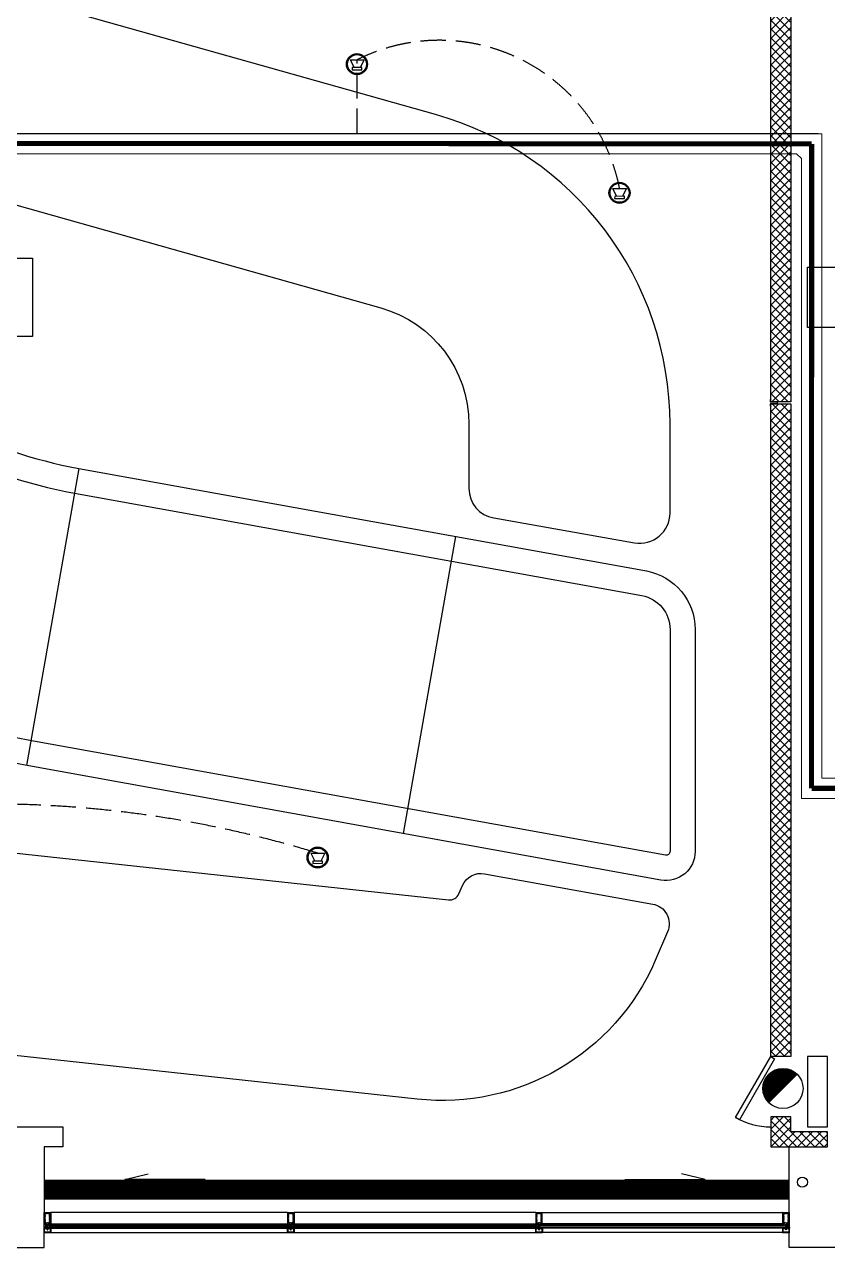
# Model space of a CAD drawing. Header units: millimetres. Extents: x 89805 to 1757503, y 48266 to 267832.
# Drawn here: x 942206 to 950187, y 155396 to 167559 of the extents above; entities that cross this region are included whole.
import ezdxf

# ---------------------------------------------------------------- set-up
doc = ezdxf.new("R2010")
doc.units = ezdxf.units.MM
doc.header["$LTSCALE"] = 1000
for name, pattern in [('CONTINOUS', [0]), ('DASH', [0.35, 0.25, -0.1]), ('HIDDEN', [9.525, 6.35, -3.175])]:
    doc.linetypes.add(name, pattern=pattern)
for name, color, linetype in [('BZ', 1, 'Continuous'), ('COLU', 7, 'Continuous'), ('G-新建隔墙', 4, 'Continuous'), ('G-装饰造型轮廓线', 3, 'Continuous'), ('GASK', 243, 'Continuous'), ('GLASS', 230, 'Continuous'), ('PJ', 4, 'Continuous'), ('PUB_DIM', 3, 'Continuous'), ('SEAL', 95, 'Continuous'), ('TC', 4, 'Continuous'), ('WALL', 111, 'Continuous'), ('WINDOW', 2, 'Continuous'), ('WP_F_E', 6, 'Continuous'), ('WZ', 3, 'Continuous'), ('XC', 3, 'Continuous'), ('XX', 6, 'HIDDEN'), ('会议', 1, 'Continuous'), ('外挂石材', 31, 'Continuous'), ('多媒体弱电', 5, 'Continuous'), ('标注线', 8, 'Continuous'), ('雨水管', 3, 'Continuous')]:
    doc.layers.add(name, color=color, linetype=linetype)
doc.layers.add('桥架', color=2, linetype='Continuous', lineweight=9)
doc.styles.add('HZ', font='bzxw.shx', dxfattribs={"width": 0.8, "bigfont": 'bzhz.shx'})
doc.linetypes.add('BATTING', pattern='A,0.0001,-0.1,[134,ltypeshp.shx,S=0.1,R=0,X=-0.1,Y=0],-0.2,[134,ltypeshp.shx,S=0.1,R=180,X=0.1,Y=0],-0.1', length=0.4001)
pattern_1 = [(45, (-498352.2, -118691.22), (-44.1941738, 44.1941738), []), (135, (-498352.2, -118691.22), (-44.1941738, -44.1941738), [])]

# ---------------------------------------------------------------- blocks, each defined once
blk = doc.blocks.new('$QC001_1')
blk.add_line((-134, 584), (149, 302))
at = {"const_width": 200}
blk.add_lwpolyline([(78, 372, 1), (-64, 514, -2.871181)], format="xyb", dxfattribs=at)
blk.add_lwpolyline([(325, 0), (325, 200), (-375, 200), (-375, 0)], close=True)
blk.add_circle((7, 443), 200)
at = {"style": 'HZ', "flags": 1}
for tag in ['UNIT', 'WHAT', 'SPEC']:
    blk.add_attdef(tag, (0, 0), '', height=0.001, dxfattribs=at)
blk = doc.blocks.new('xjt')
at = {"layer": 'TC'}
h = blk.add_hatch(dxfattribs=at)
h.set_pattern_fill('ANSI37', color=256, scale=0.3, angle=90, style=0)
h.set_pattern_definition([(135, (-101501.351, 55215.8413), (0.67351921, 0.67351921), []), (45, (-101501.351, 55215.8413), (0.67351921, -0.67351921), [])])
edge = h.paths.add_edge_path(flags=16)
edge.add_arc((-101514, 45460), 1.08, 90, 270)
edge.add_line((-101514, 45459), (-101513, 45459))
edge.add_arc((-101513, 45460), 1.08, 270, 450)
edge.add_line((-101513, 45461), (-101514, 45461))
edge = h.paths.add_edge_path(flags=16)
edge.add_arc((-101511, 45462), 0.541, 90, 180, ccw=False)
edge.add_line((-101511, 45462), (-101510, 45462))
edge.add_arc((-101510, 45462), 0.541, 0, 90, ccw=False)
edge.add_line((-101509, 45462), (-101509, 45459))
edge.add_arc((-101510, 45459), 0.541, -90, 0, ccw=False)
edge.add_line((-101510, 45458), (-101511, 45458))
edge.add_arc((-101511, 45459), 0.541, -180, -90, ccw=False)
edge.add_line((-101512, 45459), (-101512, 45462))
edge = h.paths.add_edge_path()
edge.add_arc((-101507, 45455), 0.324, -112.667, 25.355, ccw=False)
edge.add_line((-101507, 45455), (-101509, 45456))
edge.add_arc((-101509, 45455), 1.12, 57.947, 89.8457)
edge.add_line((-101509, 45456), (-101513, 45456))
edge.add_line((-101513, 45456), (-101513, 45458))
edge.add_arc((-101513, 45458), 0.216, -0.0114, 90.0246)
edge.add_line((-101513, 45458), (-101514, 45458))
edge.add_arc((-101514, 45458), 0.216, 89.9994, 180.0015)
edge.add_line((-101514, 45458), (-101514, 45457))
edge.add_arc((-101514, 45457), 0.176, -153.432, 74.1225, ccw=False)
edge.add_line((-101514, 45457), (-101516, 45459))
edge.add_arc((-101514, 45460), 2.16, 139.1688, 220.8359, ccw=False)
edge.add_line((-101516, 45461), (-101514, 45463))
edge.add_arc((-101514, 45463), 0.176, -74.0901, 153.447, ccw=False)
edge.add_line((-101514, 45463), (-101514, 45462))
edge.add_arc((-101514, 45462), 0.216, 179.9901, 270.024)
edge.add_line((-101514, 45462), (-101513, 45462))
edge.add_arc((-101513, 45462), 0.216, 269.9994, 360.0015)
edge.add_line((-101513, 45462), (-101513, 45465))
edge.add_line((-101513, 45465), (-101510, 45465))
edge.add_arc((-101510, 45467), 2.72, -87.266, -57.1439)
edge.add_line((-101509, 45465), (-101507, 45466))
edge.add_arc((-101507, 45466), 0.378, -35, 137, ccw=False)
edge.add_line((-101507, 45465), (-101507, 45464))
edge.add_arc((-101505, 45460), 5.22, 123.2426, 134.4629)
edge.add_line((-101508, 45464), (-101508, 45463))
edge.add_arc((-101507, 45465), 3.06, 243.9365, 266.7208)
edge.add_line((-101507, 45462), (-101507, 45462))
edge.add_arc((-101507, 45462), 0.324, -58.4296, 71.0549, ccw=False)
edge.add_line((-101507, 45462), (-101508, 45461))
edge.add_arc((-101508, 45461), 0.324, 121.5701, 238.4294)
edge.add_line((-101508, 45461), (-101507, 45460))
edge.add_arc((-101507, 45460), 0.324, -58.4294, 58.4298, ccw=False)
edge.add_line((-101507, 45460), (-101508, 45459))
edge.add_arc((-101508, 45459), 0.324, 121.5703, 238.4294)
edge.add_line((-101508, 45459), (-101507, 45458))
edge.add_arc((-101507, 45458), 0.324, -58.4294, 58.4298, ccw=False)
edge.add_line((-101507, 45458), (-101508, 45457))
edge.add_arc((-101508, 45457), 0.324, 121.5656, 201.6411)
edge.add_line((-101508, 45457), (-101507, 45455))
at = {"layer": 'GASK'}
for points in [[(-101507, 45455, -0.687422), (-101507, 45455), (-101509, 45456, 0.14009), (-101509, 45456), (-101513, 45456), (-101513, 45458, 0.414398), (-101513, 45458), (-101514, 45458, 0.414224), (-101514, 45458), (-101514, 45457, -1.533331), (-101515, 45457), (-101516, 45459, -0.37223), (-101516, 45461), (-101515, 45463, -1.533076), (-101514, 45463), (-101514, 45462, 0.414387), (-101514, 45462), (-101513, 45462, 0.414224), (-101513, 45462), (-101513, 45465), (-101510, 45465, 0.132195), (-101509, 45465), (-101507, 45466, -0.932515), (-101507, 45465), (-101507, 45464, 0.048997), (-101508, 45464), (-101508, 45463, 0.099744), (-101507, 45462), (-101507, 45462, -0.633913), (-101507, 45462), (-101508, 45461, 0.559221), (-101508, 45461), (-101507, 45460, -0.55922), (-101507, 45460), (-101508, 45459, 0.55922), (-101508, 45459), (-101507, 45458, -0.55922), (-101507, 45458), (-101508, 45457, 0.364343), (-101508, 45457)], [(-101514, 45461, 1), (-101514, 45459), (-101513, 45459, 1), (-101513, 45461)], [(-101512, 45462, -0.414214), (-101511, 45462), (-101510, 45462, -0.414214), (-101509, 45462), (-101509, 45459, -0.414214), (-101510, 45458), (-101511, 45458, -0.414214), (-101512, 45459)]]:
    blk.add_lwpolyline(points, format="xyb", close=True, dxfattribs=at)
blk = doc.blocks.new('ewgfg')
at = {"layer": 'SEAL'}
h = blk.add_hatch(dxfattribs=at)
h.set_pattern_fill('ANSI31', color=256, scale=0.4, style=0)
h.set_pattern_definition([(45, (-4249.88207, 19747.53816), (-0.35355339, 0.35355339), [])])
edge = h.paths.add_edge_path()
edge.add_arc((1977, 2078), 7.76, 344.1575, 391.9326)
edge.add_line((1983, 2082), (1986, 2082))
edge.add_arc((1986, 2081), 0.378, 151.3361, 227)
edge.add_line((1986, 2081), (1987, 2080))
edge.add_arc((1985, 2079), 2.72, 2.734, 32.8561, ccw=False)
edge.add_line((1987, 2079), (1987, 2076))
edge.add_line((1987, 2076), (1986, 2076))
edge.add_arc((1986, 2075), 0.5, 90, 200)
edge.add_line((1985, 2075), (1985, 2075))
edge.add_line((1985, 2075), (1985, 2075))
edge.add_line((1985, 2075), (1985, 2075))
edge.add_arc((1985, 2075), 0.5, 19.5621, 146.1659)
at = {"layer": 'TC'}
h = blk.add_hatch(dxfattribs=at)
h.set_pattern_fill('AR-SAND', color=256, scale=0.4, style=0)
h.set_pattern_definition([(37.5, (1983.476, 2074.86), (-0.64, 19.577), [0, -15.443, 0, -17.272, 0, -16.51]), (7.5, (1983.476, 2074.86), (17.98, 28.673), [0, -8.331, 0, -13.919, 0, -5.334]), (327.5, (1970.979, 2074.86), (31.64, 0.057), [0, -5.08, 0, -18.288, 0, -23.876]), (317.5, (1970.98, 2074.86), (30.542, 8.917), [0, -2.54, 0, -11.989, 0, -13.716])])
h.paths.add_polyline_path([(1983, 2082), (1989, 2082), (1989, 2075), (1983, 2075)])
at = {"layer": 'SEAL'}
blk.add_arc((1977, 2078), 7.76, 342.0085, 31.9326, dxfattribs=at)
at = {"layer": '标注线', "rotation": 90}
blk.add_blockref('xjt', (47452, 103589), dxfattribs=at)
blk = doc.blocks.new('M8T')
at = {"layer": 'PJ'}
blk.add_line((0, -5), (0, 0), dxfattribs=at)
blk.add_lwpolyline([(-5, 0), (-5, 0), (5, 0), (5, 0)], dxfattribs=at)
blk.add_lwpolyline([(-7, 0), (7, 0), (7, -5), (6, -5), (-6, -5), (-7, -5)], close=True, dxfattribs=at)
blk.add_lwpolyline([(-7, -5, 0.154701), (0, -5, 1.166596), (0, -5, 0.154701), (7, -5)], format="xyb", dxfattribs=at)
blk = doc.blocks.new('A$C0DF30340')
at = {"layer": 'GASK'}
h = blk.add_hatch(dxfattribs=at)
h.set_pattern_fill('ANSI37', color=256, scale=10, angle=-90, style=0)
h.set_pattern_definition([(315, (-6739.0329, 24457.4036), (0.883883476, 0.883883476), []), (45, (-6739.0329, 24457.4036), (-0.883883476, 0.883883476), [])])
h.paths.add_polyline_path([(9, -13), (9, -15), (-8, -15), (-8, -13)])
at = {"lineweight": 35}
for points in [[(30, -16, -0.339454), (30, -15), (31, -14), (32, -14), (32, -58), (-33, -58), (-33, -14), (-31, -14), (-30, -15, -0.339454), (-30, -16), (-31, -17), (-31, -21), (-28, -21), (-28, -22), (-31, -22), (-31, -56), (31, -56), (31, -22), (28, -22), (28, -21), (31, -21), (31, -17)], [(30, -17, 0.339454), (30, -16), (29, -16), (30, -14, 0.57735), (30, -13), (27, -13, 0.414214), (26, -14), (26, -14, 0.414214), (27, -15), (28, -15, -0.414214), (28, -15), (28, -16, -0.414214), (28, -17), (22, -17, -0.414214), (22, -16), (22, -15, -0.414214), (22, -15), (23, -15, 0.414214), (23, -14), (23, -14, 0.414214), (23, -13), (21, -13, 0.414214), (20, -14), (20, -17), (13, -17), (10, -15), (9, -13), (9, -13), (9, -15), (0, -15), (-8, -15), (-8, -13), (-9, -13), (-10, -15), (-13, -17), (-20, -17), (-20, -14, 0.414214), (-21, -13), (-23, -13, 0.414214), (-23, -14), (-23, -14, 0.414214), (-23, -15), (-22, -15, -0.414214), (-22, -15), (-22, -16, -0.414214), (-22, -17), (-28, -17, -0.414214), (-28, -16), (-28, -15, -0.414214), (-28, -15), (-27, -15, 0.414214), (-26, -14), (-26, -14, 0.414214), (-27, -13), (-30, -13, 0.57735), (-30, -14), (-29, -16), (-30, -16, 0.339454), (-30, -17), (-29, -20), (-28, -20), (-28, -19), (-8, -19), (-8, -18), (-1, -18, 0.198912), (0, -18), (0, -18, -0.414214), (0, -18), (0, -18, 0.198912), (1, -18), (9, -18), (9, -19), (28, -19), (28, -20), (29, -20)]]:
    blk.add_lwpolyline(points, format="xyb", close=True, dxfattribs=at)
at = {"layer": 'GASK'}
blk.add_lwpolyline([(9, -13), (9, -15), (-8, -15), (-8, -13)], close=True, dxfattribs=at)
at = {"layer": 'PJ'}
for p, q in [((-5, -20), (-6, -20)), ((-6, -20), (-6, -25)), ((-5, -25), (-6, -25)), ((5, -20), (-5, -20)), ((5, -25), (-5, -25)), ((-3, -13), (-3, -10)), ((-3, -20), (-3, -25)), ((-3, -30), (-3, -25)), ((-3, -29), (3, -29)), ((-2, -13), (-2, -10)), ((-1, -18), (0, -20)), ((0, -18), (1, -20)), ((2, -13), (2, -10)), ((2, -30), (2, -25)), ((3, -13), (3, -10)), ((3, -20), (3, -25)), ((5, -20), (6, -20)), ((5, -25), (6, -25)), ((6, -20), (6, -25))]:
    blk.add_line(p, q, dxfattribs=at)
at = {"layer": 'PJ', "color": 1}
blk.add_lwpolyline([(-7, -19), (-6, -18), (0, -18), (6, -18), (8, -20)], dxfattribs=at)
at = {"layer": 'PJ'}
blk.add_lwpolyline([(-5, -20), (5, -20), (5, -18), (-5, -18)], close=True, dxfattribs=at)
blk.add_lwpolyline([(3, -25), (3, -29), (2, -30), (-3, -30), (-3, -29), (-3, -25)], dxfattribs=at)
for centre, start, end in [((-6, -29), 72.412, 85.6435), ((-6, -15), 274.3565, 287.588), ((0, -29), 72.412, 107.588), ((0, -15), 252.412, 287.588), ((6, -29), 94.3565, 107.588), ((6, -15), 252.412, 265.6435)]:
    blk.add_arc(centre, 9.55, start, end, dxfattribs=at)
at = {"layer": 'PJ', "xscale": 0.75, "yscale": 0.75, "zscale": 0.75, "rotation": 180}
blk.add_blockref('M8T', (0, -10), dxfattribs=at)
at = {"layer": 'WZ'}
blk.add_blockref('ewgfg', (-2017, -2089), dxfattribs=at)
at = {"layer": 'WZ', "xscale": -1}
blk.add_blockref('ewgfg', (2017, -2089), dxfattribs=at)
blk = doc.blocks.new('136EM1283T+20')
at = {"lineweight": 15, "ltscale": 2}
h = blk.add_hatch(dxfattribs=at)
h.set_pattern_fill('ANSI37', color=1, scale=0.45, style=0)
h.set_pattern_definition([(45, (-7.1094, 124.7), (-1.01028, 1.01028), []), (135, (-7.1094, 124.7), (-1.01028, -1.01028), [])])
edge = h.paths.add_edge_path()
edge.add_line((-4, 135), (-4, 136))
edge.add_arc((-3, 136), 1.2, 150, 180, ccw=False)
edge.add_line((-4, 137), (-4, 138))
edge.add_line((-4, 138), (-3, 139))
edge.add_arc((-3, 139), 0.21, 330, 360)
edge.add_line((-3, 139), (-3, 139))
edge.add_arc((-3, 139), 0.4, 360, 450)
edge.add_line((-3, 139), (-7, 139))
edge.add_arc((-7, 139), 0.4, 90, 180)
edge.add_line((-7, 139), (-7, 139))
edge.add_arc((-7, 139), 0.21, 180, 210)
edge.add_line((-7, 139), (-7, 138))
edge.add_line((-7, 138), (-6, 137))
edge.add_arc((-7, 136), 1.2, 0, 30, ccw=False)
edge.add_line((-6, 136), (-6, 135))
edge.add_line((-6, 135), (-6, 128))
edge.add_arc((-7, 128), 1.2, 330, 360, ccw=False)
edge.add_line((-6, 127), (-7, 127))
edge.add_line((-7, 127), (-7, 126))
edge.add_arc((-7, 125), 0.21, 150, 180)
edge.add_line((-7, 125), (-7, 125))
edge.add_arc((-7, 125), 0.4, 180, 270)
edge.add_line((-7, 125), (-3, 125))
edge.add_arc((-3, 125), 0.4, 270, 360)
edge.add_line((-3, 125), (-3, 125))
edge.add_arc((-3, 125), 0.21, 0, 30)
edge.add_line((-3, 126), (-4, 127))
edge.add_line((-4, 127), (-4, 127))
edge.add_arc((-3, 128), 1.2, 180, 210, ccw=False)
edge.add_line((-4, 128), (-4, 135))
h = blk.add_hatch(dxfattribs=at)
h.set_pattern_fill('ANSI37', color=1, scale=0.45, style=0)
h.set_pattern_definition([(45, (2.9093, 124.7), (-1.01028, 1.01028), []), (135, (2.9093, 124.7), (-1.01028, -1.01028), [])])
edge = h.paths.add_edge_path()
edge.add_line((4, 135), (4, 136))
edge.add_arc((3, 136), 1.2, 360, 390)
edge.add_line((4, 137), (4, 138))
edge.add_line((4, 138), (3, 139))
edge.add_arc((3, 139), 0.21, 180, 210, ccw=False)
edge.add_line((3, 139), (3, 139))
edge.add_arc((3, 139), 0.4, 90, 180, ccw=False)
edge.add_line((3, 139), (7, 139))
edge.add_arc((7, 139), 0.4, 0, 90, ccw=False)
edge.add_line((7, 139), (7, 139))
edge.add_arc((7, 139), 0.21, -30, 0, ccw=False)
edge.add_line((7, 139), (6, 138))
edge.add_line((6, 138), (6, 137))
edge.add_arc((7, 136), 1.2, 150, 180)
edge.add_line((6, 136), (6, 135))
edge.add_line((6, 135), (6, 128))
edge.add_arc((7, 128), 1.2, 180, 210)
edge.add_line((6, 127), (6, 127))
edge.add_line((6, 127), (7, 126))
edge.add_arc((7, 125), 0.21, 0, 30, ccw=False)
edge.add_line((7, 125), (7, 125))
edge.add_arc((7, 125), 0.4, 270, 360, ccw=False)
edge.add_line((7, 125), (3, 125))
edge.add_arc((3, 125), 0.4, 180, 270, ccw=False)
edge.add_line((3, 125), (3, 125))
edge.add_arc((3, 125), 0.21, 150, 180, ccw=False)
edge.add_line((3, 126), (4, 127))
edge.add_line((4, 127), (4, 127))
edge.add_arc((3, 128), 1.2, 330, 360)
edge.add_line((4, 128), (4, 135))
at = {"color": 1, "lineweight": 15, "ltscale": 2}
for points in [[(-4, 135), (-4, 136, -0.131652), (-4, 137), (-4, 138), (-3, 139, 0.131652), (-3, 139), (-3, 139, 0.414214), (-3, 139), (-7, 139, 0.414214), (-7, 139), (-7, 139, 0.131652), (-7, 139), (-7, 138), (-6, 137, -0.131652), (-6, 136), (-6, 135), (-6, 128, -0.131652), (-6, 127), (-7, 127), (-7, 126, 0.131652), (-7, 125), (-7, 125, 0.414214), (-7, 125), (-3, 125, 0.414214), (-3, 125), (-3, 125, 0.131652), (-3, 126), (-4, 127), (-4, 127, -0.131652), (-4, 128)], [(4, 135), (4, 136, 0.131652), (4, 137), (4, 138), (3, 139, -0.131652), (3, 139), (3, 139, -0.414214), (3, 139), (7, 139, -0.414214), (7, 139), (7, 139, -0.131652), (7, 139), (6, 138), (6, 137, 0.131652), (6, 136), (6, 135), (6, 128, 0.131652), (6, 127), (6, 127), (7, 126, -0.131652), (7, 125), (7, 125, -0.414214), (7, 125), (3, 125, -0.414214), (3, 125), (3, 125, -0.131652), (3, 126), (4, 127), (4, 127, 0.131652), (4, 128)]]:
    blk.add_lwpolyline(points, format="xyb", close=True, dxfattribs=at)
at = {"layer": 'XC', "lineweight": 15}
for points in [[(30, 119), (29, 119, -0.414214), (29, 119, -0.414214), (30, 120), (32, 120, -0.414214), (32, 120), (32, 0), (-32, 0), (-32, 120, -0.414214), (-32, 120), (-30, 120, -0.414214), (-29, 119, -0.414214), (-29, 119), (-30, 119, 0.414214), (-30, 119), (-30, 116, 0.414213), (-30, 116), (-25, 116, 0.414214), (-24, 116), (-24, 119, 0.414214), (-25, 119), (-26, 119, -0.414214), (-26, 119, -0.413525), (-25, 120), (-20, 120, -0.414214), (-20, 120), (-20, 119, -0.414214), (-20, 118), (-22, 118, 0.414214), (-22, 118), (-22, 116, 0.414214), (-22, 116), (-9, 116, 0.414214), (-9, 116), (-9, 126, 0.414214), (-9, 126), (-9, 126), (-10, 128, -0.537319), (-10, 128), (-7, 128, -0.176327), (-7, 128), (-7, 128, -0.57735), (-7, 127), (-7, 127, 0.267949), (-7, 127), (-8, 125), (-8, 125, 0.598837), (-7, 125, -0.236068), (-7, 125), (-3, 125, 0.414214), (-3, 125), (-3, 125), (-4, 127, -0.585007), (-4, 127), (-2, 127, -0.261824), (-1, 127), (0, 125, 0.562186), (0, 125), (1, 127, -0.261824), (2, 127), (4, 127, -0.585007), (4, 127), (3, 125), (3, 125, 0.414214), (3, 125), (7, 125, -0.236068), (7, 125, 0.598837), (8, 125), (8, 125), (7, 127, 0.267949), (7, 127), (7, 127, -0.57735), (7, 128), (7, 128, -0.176327), (7, 128), (10, 128, -0.537319), (10, 128), (9, 126), (9, 126, 0.414214), (9, 126), (9, 116, 0.414214), (9, 116), (22, 116, 0.414214), (22, 116), (22, 118, 0.414214), (22, 118), (20, 118, -0.414214), (20, 119), (20, 120, -0.414214), (20, 120), (25, 120, -0.413525), (26, 119, -0.414214), (26, 119), (25, 119, 0.414214), (24, 119), (24, 116, 0.414214), (25, 116), (30, 116, 0.414213), (31, 116), (31, 119, 0.414214)], [(-29, 113), (-7, 113, 0.414214), (-7, 114), (-7, 122, -0.414214), (-6, 122), (6, 122, -0.414214), (6, 122), (6, 114, 0.414214), (7, 113), (29, 113, -0.414214), (30, 112), (30, 5, -0.414214), (29, 4), (-29, 4, -0.414214), (-30, 5), (-30, 112, -0.414214)]]:
    blk.add_lwpolyline(points, format="xyb", close=True, dxfattribs=at)
at = {"layer": 'XC', "lineweight": 15, "ltscale": 2}
blk.add_lwpolyline([(5, 152, -0.414214), (5, 152), (5, 147, -0.414214), (5, 146), (3, 146, 0.414214), (3, 146), (3, 143, -0.414214), (3, 142), (-3, 142, -0.414214), (-3, 143), (-3, 146, 0.414214), (-3, 146), (-5, 146, -0.414214), (-5, 147), (-5, 152, -0.414214), (-5, 152), (-3, 152, 0.414214), (-3, 153), (-3, 155, 0.414214), (-4, 156), (-9, 156, 0.414215), (-9, 155), (-9, 138, -0.414214), (-9, 138), (-9, 138), (-10, 136, 0.537319), (-10, 136), (-7, 136, 0.176327), (-7, 136), (-7, 137, 0.57735), (-7, 137), (-7, 137, -0.267949), (-7, 137), (-8, 139), (-8, 139, -0.598837), (-7, 140, 0.236068), (-7, 139), (-3, 139, -0.414214), (-3, 139), (-3, 139), (-4, 137, 0.585007), (-4, 137), (-2, 137, 0.261824), (-1, 137), (0, 139, -0.562186), (0, 139), (1, 137, 0.261824), (2, 137), (4, 137, 0.585007), (4, 137), (3, 139), (3, 139, -0.414214), (3, 139), (7, 139, 0.236068), (7, 140, -0.598837), (8, 139), (8, 139), (7, 137, -0.267949), (7, 137), (7, 137, 0.57735), (7, 137), (7, 136, 0.176327), (7, 136), (10, 136, 0.537319), (10, 136), (9, 138), (9, 138, -0.414214), (9, 138), (9, 155, 0.414214), (8, 156), (4, 156, 0.414214), (3, 155), (3, 153, 0.414214), (3, 152)], format="xyb", close=True, dxfattribs=at)
blk = doc.blocks.new('Roberto方案')
at = {"color": 8, "ltscale": 0.7}
for p, q in [((1691650, 308048, 57), (1691129, 305094, 57)), ((1695394, 307372, 57), (1694873, 304418, 57))]:
    blk.add_line(p, q, dxfattribs=at)
for points, elevation in [([(1686533, 313168), (1687731, 312155, 0.107067), (1689975, 310963), (1694652, 309644, -0.335781), (1695526, 308489), (1695526, 307850, 0.36397), (1695774, 307555), (1697173, 307308, 0.466308), (1697525, 307603), (1697525, 308488, 0.335781), (1695194, 311568), (1690518, 312888, -0.107067)], 37), ([(1695427, 303817), (1695463, 303900, -0.348662), (1695682, 304018), (1697353, 303716, -0.482951), (1697501, 303440), (1697379, 303155, -0.329052), (1695011, 301776), (1687655, 302576, -0.260725), (1685267, 304274), (1684607, 305669, 0.289853), (1683706, 306239), (1682451, 306239, 0.414214)], -3), ([(1682451, 308239), (1683702, 308239, -0.289853), (1686416, 306521), (1687075, 305130, 0.260725), (1687871, 304564), (1695324, 303757, 0.328763), (1695427, 303817, 1.521761)], -3)]:
    blk.add_lwpolyline(points, format="xyb", dxfattribs=dict(at, elevation=elevation))
at = {"color": 8, "ltscale": 0.7, "elevation": 57}
for points in [[(1675662, 315569), (1682234, 314410, -0.153915), (1686235, 312328), (1689268, 309295, 0.152859), (1691650, 308048), (1697291, 307029, -0.359482), (1697775, 306447), (1697775, 304240, -0.467565), (1697434, 303955), (1691118, 305096, -0.152859), (1687147, 307173), (1684114, 310206, 0.153915), (1681713, 311456), (1675806, 312498, -0.36397), (1675310, 313089), (1675310, 315274, -0.466308)], [(1675619, 315323), (1682191, 314164, -0.153915), (1686058, 312151), (1689091, 309118, 0.152859), (1691606, 307802), (1697246, 306784, -0.358443), (1697525, 306447), (1697525, 304240, -0.467565), (1697479, 304201), (1691162, 305342, -0.152859), (1687324, 307350), (1684291, 310383, 0.153915), (1681757, 311702), (1675849, 312744, -0.36397), (1675560, 313089), (1675560, 315274, -0.466308)]]:
    blk.add_lwpolyline(points, format="xyb", close=True, dxfattribs=at)
blk = doc.blocks.new('喇叭')
at = {"layer": '会议', "color": 5}
for p, q in [((-132, 77), (131, 84)), ((-132, 77), (-53, -67)), ((131, 84), (58, -64))]:
    blk.add_line(p, q, dxfattribs=at)
blk.add_lwpolyline([(95, -106), (94, -63), (-89, -68), (-88, -111)], close=True, dxfattribs=at)
for radius in [197, 177]:
    blk.add_circle((0, 0), radius, dxfattribs=at)

msp = doc.modelspace()

# ---------------------------------------------------------------- hatches: boundary and pattern name
at = {"layer": 'G-新建隔墙', "ltscale": 0.7}
h = msp.add_hatch(dxfattribs=at)
h.set_pattern_fill('ANSI37', color=8, scale=500, style=0)
h.set_pattern_definition(pattern_1)
h.paths.add_polyline_path([(949621.6, 168611.1), (949821.6, 168611.1), (949821.6, 163806.1), (949621.6, 163806.1)])
h = msp.add_hatch(dxfattribs=at)
h.set_pattern_fill('ANSI37', color=8, scale=500, style=0)
h.set_pattern_definition(pattern_1)
h.paths.add_polyline_path([(949621.6, 163786.1), (949821.6, 163786.1), (949821.6, 157296.2), (949621.6, 157296.2)])
h = msp.add_hatch(dxfattribs=at)
h.set_pattern_fill('ANSI37', color=8, scale=500, style=0)
h.set_pattern_definition([(45, (-498402.2, -118891.22), (-44.1941738, 44.1941738), []), (135, (-498402.2, -118891.22), (-44.1941738, -44.1941738), [])])
edge = h.paths.add_edge_path()
edge.add_line((949821.6, 156696.2), (949621.6, 156696.2))
edge.add_line((949621.6, 156696.2), (949621.6, 156396.2))
edge.add_line((949621.6, 156396.2), (950186.6, 156396.2))
edge.add_line((950186.6, 156396.2), (950186.6, 156546.2))
edge.add_line((950186.6, 156546.2), (949821.6, 156546.2))
edge.add_line((949821.6, 156546.2), (949821.6, 156696.2))
edge.add_line((949821.6, 156696.2), (949621.6, 156696.2))
at = {"layer": 'TC'}
h = msp.add_hatch(dxfattribs=at)
h.set_pattern_fill('ANSI32', color=256, scale=20, style=0, double=1)
h.set_pattern_definition([(45, (1439572.603, -2353282.86), (-5.303300859, 5.303300859), []), (45, (1439576.1385, -2353282.86), (-5.303300859, 5.303300859), [])])
h.paths.add_polyline_path([(942453.1, 155644.8), (942415.1, 155644.8), (942415.1, 155732.8), (942453.1, 155732.8)], flags=16)
h.paths.add_polyline_path([(942409.1, 155638.8), (942459.1, 155638.8), (942459.1, 155738.8), (942409.1, 155738.8)])
h = msp.add_hatch(dxfattribs=at)
h.set_pattern_fill('ANSI32', color=256, scale=20, style=0, double=1)
h.set_pattern_definition([(45, (1441991.7696, -2353282.86), (-5.303300859, 5.303300859), []), (45, (1441995.305, -2353282.86), (-5.303300859, 5.303300859), [])])
h.paths.add_polyline_path([(944872.3, 155644.8), (944834.3, 155644.8), (944834.3, 155732.8), (944872.3, 155732.8)], flags=16)
h.paths.add_polyline_path([(944828.3, 155638.8), (944878.3, 155638.8), (944878.3, 155738.8), (944828.3, 155738.8)])
h = msp.add_hatch(dxfattribs=at)
h.set_pattern_fill('ANSI32', color=256, scale=20, style=0, double=1)
h.set_pattern_definition([(45, (1444458.436, -2353282.86), (-5.303300859, 5.303300859), []), (45, (1444461.972, -2353282.86), (-5.303300859, 5.303300859), [])])
h.paths.add_polyline_path([(947338.9, 155644.8), (947300.9, 155644.8), (947300.9, 155732.8), (947338.9, 155732.8)], flags=16)
h.paths.add_polyline_path([(947294.9, 155638.8), (947344.9, 155638.8), (947344.9, 155738.8), (947294.9, 155738.8)])
h = msp.add_hatch(dxfattribs=at)
h.set_pattern_fill('ANSI32', color=256, scale=20, style=0, double=1)
h.set_pattern_definition([(135, (452635.603, -2353282.86), (5.303300859, 5.303300859), []), (135, (452632.067, -2353282.86), (5.303300859, 5.303300859), [])])
h.paths.add_polyline_path([(949755.1, 155644.8), (949793.1, 155644.8), (949793.1, 155732.8), (949755.1, 155732.8)], flags=16)
h.paths.add_polyline_path([(949799.1, 155638.8), (949749.1, 155638.8), (949749.1, 155738.8), (949799.1, 155738.8)])

# ---------------------------------------------------------------- linework, layer by layer
at = {"color": 7, "ltscale": 0.7}
msp.add_lwpolyline([(949621.6, 163834.8), (949616.6, 163826.1), (949616.6, 163806.1), (949686.6, 163806.1), (949686.6, 163786.1), (949616.6, 163786.1), (949616.6, 163766.1), (949621.6, 163757.4)], dxfattribs=at)
at = {"color": 8, "linetype": 'BATTING', "ltscale": 0.2, "const_width": 200}
msp.add_lwpolyline([(942401.6, 155971.7), (949806.6, 155971.7)], dxfattribs=at)
at = {"color": 8, "ltscale": 0.7}
for points in [[(944000.8, 156072.7), (943203.8, 156072.7), (943436.7, 156128.1)], [(948172.4, 156072.7), (948969.4, 156072.7), (948736.5, 156128.1)]]:
    msp.add_lwpolyline(points, dxfattribs=at)
at = {"layer": 'COLU'}
msp.add_lwpolyline([(949986.6, 165146.2), (950586.6, 165146.2), (950586.6, 164546.2), (949986.6, 164546.2)], close=True, dxfattribs=at)
at = {"layer": 'Defpoints', "color": 5}
msp.add_line((950093.8, 166471.6), (935448.7, 166471.6), dxfattribs=at)
at = {"layer": 'G-新建隔墙', "color": 4, "ltscale": 0.7}
for points in [[(949621.6, 168611.1), (949821.6, 168611.1), (949821.6, 163806.1), (949621.6, 163806.1)], [(949621.6, 163786.1), (949821.6, 163786.1), (949821.6, 157296.2), (949621.6, 157296.2)]]:
    msp.add_lwpolyline(points, close=True, dxfattribs=at)
msp.add_lwpolyline([(949821.6, 156696.2), (949621.6, 156696.2), (949621.6, 156396.2), (950186.6, 156396.2), (950186.6, 156546.2), (949821.6, 156546.2), (949821.6, 156696.2), (949621.6, 156696.2)], dxfattribs=at)
at = {"layer": 'G-装饰造型轮廓线', "color": 4, "ltscale": 0.7}
msp.add_lwpolyline([(941411.6, 155726.3), (941411.6, 156396.3), (941186.6, 156396.3), (941186.6, 156596.2), (942386.6, 156596.2), (942586.6, 156596.2), (942586.6, 156396.3), (942401.6, 156396.3), (942401.6, 155746.3)], dxfattribs=at)
at = {"layer": 'GASK', "color": 1}
for points in [[(942468.6, 155626.3), (942466.6, 155626.3), (942466.6, 155746.3), (942468.6, 155746.3)], [(949739.6, 155626.3), (949741.6, 155626.3), (949741.6, 155746.3), (949739.6, 155746.3)]]:
    msp.add_lwpolyline(points, close=True, dxfattribs=at)
at = {"layer": 'GLASS'}
for points in [[(942452.1, 155614.3), (944835.3, 155614.3), (944836.3, 155615.3), (944836.3, 155619.3), (944835.3, 155620.3), (942452.1, 155620.3), (942451.1, 155619.3), (942451.1, 155615.3)], [(942452.1, 155596.3), (944835.3, 155596.3), (944836.3, 155597.3), (944836.3, 155601.3), (944835.3, 155602.3), (942452.1, 155602.3), (942451.1, 155601.3), (942451.1, 155597.3)], [(944869.3, 155614.3), (947301.9, 155614.3), (947302.9, 155615.3), (947302.9, 155619.3), (947301.9, 155620.3), (944869.3, 155620.3), (944868.3, 155619.3), (944868.3, 155615.3)], [(944869.3, 155596.3), (947301.9, 155596.3), (947302.9, 155597.3), (947302.9, 155601.3), (947301.9, 155602.3), (944869.3, 155602.3), (944868.3, 155601.3), (944868.3, 155597.3)], [(949756.1, 155614.3), (947335.9, 155614.3), (947334.9, 155615.3), (947334.9, 155619.3), (947335.9, 155620.3), (949756.1, 155620.3), (949757.1, 155619.3), (949757.1, 155615.3)], [(949756.1, 155596.3), (947335.9, 155596.3), (947334.9, 155597.3), (947334.9, 155601.3), (947335.9, 155602.3), (949756.1, 155602.3), (949757.1, 155601.3), (949757.1, 155597.3)]]:
    msp.add_lwpolyline(points, close=True, dxfattribs=at)
at = {"layer": 'PUB_DIM'}
for points in [[(942401.6, 155626.3), (942416.6, 155626.3), (942416.6, 155596.3), (942401.6, 155596.3)], [(942402.8, 155625.1), (942415.4, 155625.1), (942415.4, 155597.5), (942402.8, 155597.5)], [(949806.6, 155626.3), (949791.6, 155626.3), (949791.6, 155596.3), (949806.6, 155596.3)], [(949805.4, 155625.1), (949792.8, 155625.1), (949792.8, 155597.5), (949805.4, 155597.5)]]:
    msp.add_lwpolyline(points, close=True, dxfattribs=at)
at = {"layer": 'WALL', "color": 8, "ltscale": 0.7}
msp.add_lwpolyline([(941506.1, 165235.7), (942287.1, 165235.7), (942287.1, 164456.7), (941506.1, 164456.7)], close=True, dxfattribs=at)
at = {"layer": 'WINDOW', "color": 6, "linetype": 'DASH'}
msp.add_line((945511, 166471.6), (945511, 167207.3), dxfattribs=at)
at = {"layer": 'WINDOW'}
for p, q in [((942401.6, 155546.3), (942401.6, 155746.3)), ((949806.6, 155746.3), (949806.6, 155546.3))]:
    msp.add_line(p, q, dxfattribs=at)
at = {"layer": 'WINDOW', "extrusion": (0, 0, -1)}
for p, q in [((942401.6, 155546.3), (942401.6, 155746.3)), ((949806.6, 155546.3), (949806.6, 155746.3))]:
    msp.add_line(p, q, dxfattribs=at)
at = {"layer": 'WINDOW', "color": 4}
msp.add_lwpolyline([(949621.6, 157296.2), (949660.6, 157273.7), (949310.6, 156667.5), (949271.6, 156690)], close=True, dxfattribs=at)
at = {"layer": 'WINDOW', "color": 6, "linetype": 'DASH'}
for centre, radius, start, end in [((946329.8, 165576.9), 1824.4, 11.08537, 116.66549), ((941867, 148740.5), 11066.2, 72.90416, 97.51096)]:
    msp.add_arc(centre, radius, start, end, dxfattribs=at)
at = {"layer": 'WINDOW', "color": 4}
msp.add_arc((949621.6, 157296.2), 700, 240, 270.00102, dxfattribs=at)
at = {"layer": 'XC'}
for points in [[(944820.8, 155746.3), (942468.6, 155746.3), (942468.6, 155626.3), (944821.3, 155626.3)], [(947287.4, 155746.3), (944885.8, 155746.3), (944885.8, 155626.3), (947287.9, 155626.3)], [(947350.4, 155746.3), (949739.6, 155746.3), (949739.6, 155626.3), (947349.9, 155626.3)], [(942466.6, 155546.3), (944820.8, 155546.3)], [(944883.8, 155546.3), (947287.4, 155546.3)], [(949741.6, 155546.3), (947350.4, 155546.3)]]:
    msp.add_lwpolyline(points, dxfattribs=at)
at = {"layer": 'XC', "color": 2}
for points in [[(942466.1, 155590.3), (944820.9, 155590.3)], [(944883.3, 155590.3), (947287.6, 155590.3)], [(949742.1, 155590.3), (947350.3, 155590.3)]]:
    msp.add_lwpolyline(points, dxfattribs=at)
at = {"layer": 'XX', "linetype": 'CONTINOUS', "ltscale": 3}
for p, q in [((942468.6, 155633), (944820.8, 155633)), ((942468.6, 155630.5), (944820.8, 155630.5)), ((942468.6, 155627.8), (944820.8, 155627.8)), ((944885.8, 155633), (947287.4, 155633)), ((944885.8, 155630.5), (947287.4, 155630.5)), ((944885.8, 155627.8), (947287.4, 155627.8)), ((949739.6, 155633), (947350.4, 155633)), ((949739.6, 155630.5), (947350.4, 155630.5)), ((949739.6, 155627.8), (947350.4, 155627.8))]:
    msp.add_line(p, q, dxfattribs=at)
at = {"layer": '外挂石材', "ltscale": 0.7}
for points in [[(950786.6, 155746.3), (950786.6, 155396.3), (949806.6, 155396.3), (949806.6, 155796.3), (949806.6, 156396.2)], [(941411.6, 155746.3), (941411.6, 155746.3), (941411.6, 155396.3), (942401.6, 155396.3), (942401.6, 155746.3), (942401.6, 155746.3)]]:
    msp.add_lwpolyline(points, dxfattribs=at)
at = {"layer": '桥架'}
for p, q in [((950128.7, 166471.6), (932539.6, 166471.6)), ((950128.7, 160062.6), (950128.7, 166471.6)), ((932539.6, 166271.6), (949877.4, 166271.6)), ((949929, 166225.5), (949877.4, 166271.6)), ((949928.9, 159863), (949929, 166225.5)), ((950386.6, 160062.6), (950128.7, 160062.6)), ((950386.6, 159862.9), (949928.9, 159863))]:
    msp.add_line(p, q, dxfattribs=at)
at = {"layer": '桥架', "const_width": 50}
for points in [[(932539.6, 166380.8), (950028.9, 166371.8)], [(950028.9, 166371.8), (950028.8, 159962.8)], [(950028.8, 159962.8), (950386.6, 159962.8)]]:
    msp.add_lwpolyline(points, dxfattribs=at)
at = {"layer": '雨水管', "ltscale": 0.7}
msp.add_circle((949936.6, 156046.2), 50, dxfattribs=at)
msp.add_circle((949936.6, 156046.2), 50, dxfattribs=at)

# ---------------------------------------------------------------- block references
at = {"layer": 'BZ', "rotation": 180}
for p in [(942434.1, 155746.3), (944853.3, 155746.3), (947319.9, 155746.3)]:
    msp.add_blockref('136EM1283T+20', p, dxfattribs=at)
at = {"layer": 'BZ', "xscale": -1, "rotation": 180}
msp.add_blockref('136EM1283T+20', (949774.1, 155746.3), dxfattribs=at)
at = {"layer": 'WINDOW', "color": 6}
msp.add_blockref('Roberto方案', (-748903.8, -144903.9, 3.3), dxfattribs=at)
at = {"layer": 'WP_F_E', "rotation": 90}
msp.add_blockref('$QC001_1', (950186.6, 156971.2), dxfattribs=at)
at = {"layer": 'XC', "xscale": -1}
for p in [(942434.1, 155603.8), (944853.3, 155603.8), (947319.9, 155603.8)]:
    msp.add_blockref('A$C0DF30340', p, dxfattribs=at)
at = {"layer": 'XC'}
msp.add_blockref('A$C0DF30340', (949774.1, 155603.8), dxfattribs=at)
at = {"layer": '多媒体弱电', "lineweight": -3, "xscale": 0.5328680174632501, "yscale": 0.5328680175007321, "zscale": 0.5328680174889712, "rotation": 358.591711986947}
for p in [(945510.4, 167164.4), (948119.6, 165884.8), (945119.6, 159274.8)]:
    msp.add_blockref('喇叭', p, dxfattribs=at)
at = {"layer": '标注线', "rotation": 270}
for p in [(896986.6, 54113.3), (899420.6, 54113.3), (901887.6, 54113.3)]:
    msp.add_blockref('xjt', p, dxfattribs=at)
at = {"layer": '标注线', "xscale": -1, "rotation": 90}
for p in [(990285.6, 54113.3), (992752.6, 54113.3), (995184.6, 54113.3)]:
    msp.add_blockref('xjt', p, dxfattribs=at)

doc.saveas('drawing.dxf')
